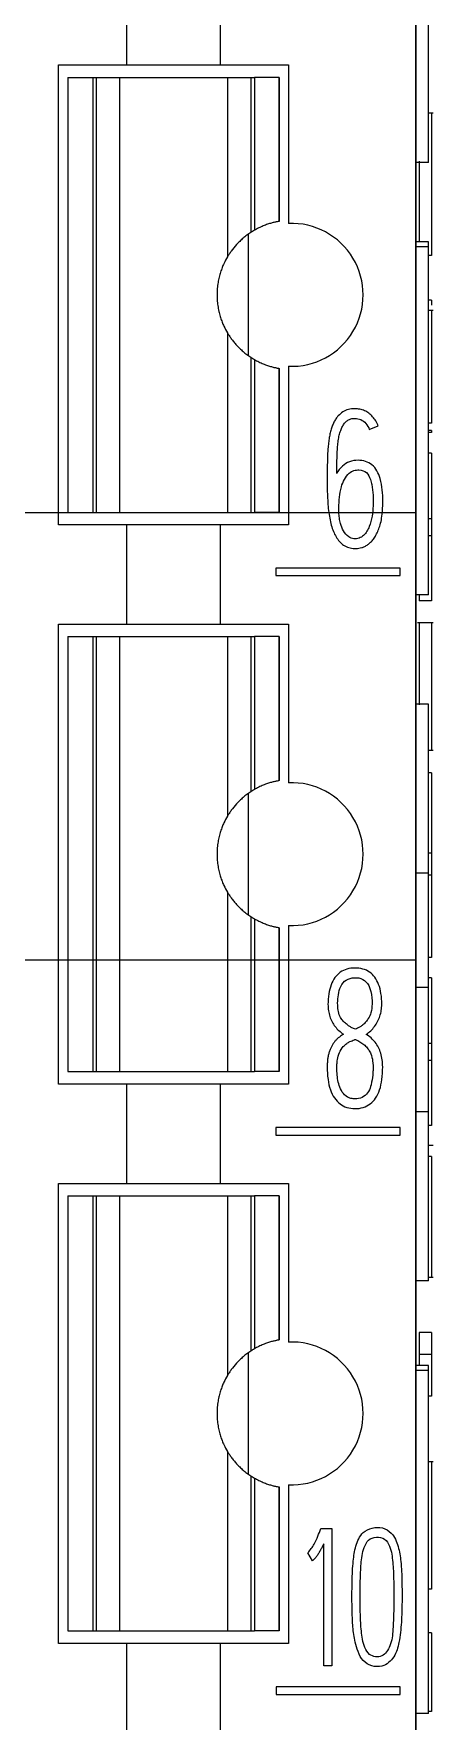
# Model space of a CAD drawing. Header units: millimetres. Extents: x 6750 to 121550, y -28210 to 66060.
# Drawn here: x 16104.27 to 16107.15, y 16110.79 to 16122.96 of the extents above; entities that cross this region are included whole.
import ezdxf

# ---------------------------------------------------------------- set-up
doc = ezdxf.new("R2010")
doc.units = ezdxf.units.MM
doc.layers.add('1', color=7, linetype='Continuous')

# ---------------------------------------------------------------- blocks, each defined once
blk = doc.blocks.new('1')
at = {"layer": '1', "color": 7, "linetype": 'Continuous', "lineweight": 13}
for p, q in [((40279.824, 18077.346), (40279.824, 18034.999)), ((40277.499, 18067.099), (40277.499, 18067.899)), ((40278.249, 18067.899), (40278.249, 18067.099)), ((40279.924, 18066.315), (40279.924, 18067.555)), ((40276.949, 18063.399), (40276.949, 18067.099)), ((40276.949, 18067.099), (40277.499, 18067.099)), ((40277.499, 18067.099), (40278.249, 18067.099)), ((40278.249, 18067.099), (40278.799, 18067.099)), ((40278.799, 18067.099), (40278.799, 18065.823)), ((40277.024, 18066.999), (40277.224, 18066.999)), ((40277.024, 18066.999), (40277.024, 18063.499)), ((40277.224, 18066.999), (40277.252, 18066.999)), ((40277.252, 18066.999), (40277.44, 18066.999)), ((40278.308, 18066.999), (40278.496, 18066.999)), ((40278.496, 18066.999), (40278.524, 18066.999)), ((40278.724, 18066.999), (40278.524, 18066.999)), ((40278.724, 18065.841), (40278.724, 18066.999)), ((40278.724, 18065.842), (40278.724, 18066.999)), ((40278.724, 18066.999), (40278.724, 18065.841)), ((40279.963, 18066.711), (40279.924, 18066.711)), ((40279.924, 18066.315), (40279.824, 18066.315)), ((40278.724, 18065.841), (40278.723, 18065.841)), ((40278.724, 18065.841), (40278.724, 18065.841)), ((40278.475, 18065.737), (40278.475, 18064.761)), ((40279.924, 18065.675), (40279.824, 18065.675)), ((40279.924, 18065.635), (40279.824, 18065.635)), ((40279.924, 18065.635), (40279.924, 18065.675)), ((40279.924, 18062.835), (40279.924, 18065.635)), ((40279.95, 18065.567), (40279.924, 18065.567)), ((40279.95, 18065.207), (40279.924, 18065.207)), ((40279.95, 18065.207), (40279.95, 18065.167)), ((40279.963, 18065.124), (40279.924, 18065.124)), ((40278.724, 18064.657), (40278.724, 18064.657)), ((40278.724, 18063.499), (40278.724, 18064.657)), ((40278.724, 18063.499), (40278.724, 18064.657)), ((40278.724, 18064.657), (40278.724, 18063.499)), ((40278.799, 18064.675), (40278.799, 18063.399)), ((40279.95, 18064.217), (40279.924, 18064.217)), ((40279.449, 18064.165), (40279.521, 18064.194)), ((40279.95, 18064.142), (40279.924, 18064.142)), ((40279.95, 18064.158), (40279.95, 18064.142)), ((40279.95, 18063.975), (40279.924, 18063.975)), ((40279.95, 18063.975), (40279.95, 18063.448)), ((40277.499, 18063.399), (40276.949, 18063.399)), ((40277.024, 18063.499), (40277.224, 18063.499)), ((40277.224, 18063.499), (40277.252, 18063.499)), ((40277.252, 18063.499), (40277.44, 18063.499)), ((40277.499, 18062.599), (40277.499, 18063.399)), ((40278.249, 18063.399), (40277.499, 18063.399)), ((40278.799, 18063.399), (40278.249, 18063.399)), ((40278.249, 18063.399), (40278.249, 18062.599)), ((40278.308, 18063.499), (40278.496, 18063.499)), ((40278.496, 18063.499), (40278.524, 18063.499)), ((40278.724, 18063.499), (40278.524, 18063.499)), ((40279.95, 18063.448), (40279.924, 18063.448)), ((40279.95, 18063.448), (40279.95, 18063.309)), ((40279.95, 18063.309), (40279.924, 18063.309)), ((40279.95, 18063.309), (40279.95, 18062.788)), ((40278.697, 18063.051), (40278.697, 18062.99)), ((40279.696, 18063.051), (40278.697, 18063.051)), ((40278.697, 18062.99), (40279.696, 18062.99)), ((40279.696, 18062.99), (40279.696, 18063.051)), ((40279.924, 18062.835), (40279.824, 18062.835)), ((40279.85, 18062.835), (40279.85, 18062.788)), ((40279.95, 18062.788), (40279.85, 18062.788)), ((40276.949, 18058.899), (40276.949, 18062.599)), ((40276.949, 18062.599), (40277.499, 18062.599)), ((40277.499, 18062.599), (40278.249, 18062.599)), ((40278.249, 18062.599), (40278.799, 18062.599)), ((40278.799, 18062.599), (40278.799, 18061.323)), ((40279.963, 18062.61), (40279.838, 18062.61)), ((40277.024, 18062.499), (40277.224, 18062.499)), ((40277.024, 18062.499), (40277.024, 18058.999)), ((40277.224, 18062.499), (40277.252, 18062.499)), ((40277.252, 18062.499), (40277.44, 18062.499)), ((40278.308, 18062.499), (40278.496, 18062.499)), ((40278.496, 18062.499), (40278.524, 18062.499)), ((40278.724, 18062.499), (40278.524, 18062.499)), ((40278.724, 18061.341), (40278.724, 18062.499)), ((40278.724, 18061.342), (40278.724, 18062.499)), ((40278.724, 18062.499), (40278.724, 18061.341)), ((40279.924, 18061.955), (40279.824, 18061.955)), ((40279.924, 18060.595), (40279.924, 18061.955)), ((40279.924, 18061.587), (40279.963, 18061.587)), ((40279.95, 18061.404), (40279.924, 18061.404)), ((40279.95, 18061.404), (40279.95, 18060.757)), ((40278.475, 18061.237), (40278.475, 18060.261)), ((40278.724, 18061.341), (40278.723, 18061.341)), ((40278.724, 18061.341), (40278.724, 18061.341)), ((40279.95, 18060.757), (40279.924, 18060.757)), ((40279.95, 18060.757), (40279.95, 18060.58)), ((40279.924, 18060.595), (40279.824, 18060.595)), ((40279.924, 18059.675), (40279.924, 18060.595)), ((40279.95, 18060.58), (40279.924, 18060.58)), ((40279.95, 18060.58), (40279.95, 18059.917)), ((40278.724, 18060.157), (40278.724, 18060.157)), ((40278.724, 18058.999), (40278.724, 18060.157)), ((40278.724, 18058.999), (40278.724, 18060.157)), ((40278.724, 18060.157), (40278.724, 18058.999)), ((40278.799, 18060.175), (40278.799, 18058.899)), ((40279.95, 18059.917), (40279.924, 18059.917)), ((40279.95, 18059.753), (40279.924, 18059.753)), ((40279.95, 18059.753), (40279.95, 18059.226)), ((40279.924, 18059.675), (40279.824, 18059.675)), ((40279.924, 18058.675), (40279.924, 18059.675)), ((40279.95, 18059.226), (40279.924, 18059.226)), ((40279.95, 18059.226), (40279.95, 18059.088)), ((40279.95, 18059.088), (40279.924, 18059.088)), ((40279.95, 18059.088), (40279.95, 18058.566)), ((40277.024, 18058.999), (40277.224, 18058.999)), ((40277.224, 18058.999), (40277.252, 18058.999)), ((40277.252, 18058.999), (40277.44, 18058.999)), ((40278.308, 18058.999), (40278.496, 18058.999)), ((40278.496, 18058.999), (40278.524, 18058.999)), ((40278.724, 18058.999), (40278.524, 18058.999)), ((40277.499, 18058.899), (40276.949, 18058.899)), ((40277.499, 18058.099), (40277.499, 18058.899)), ((40278.249, 18058.899), (40277.499, 18058.899)), ((40278.799, 18058.899), (40278.249, 18058.899)), ((40278.249, 18058.899), (40278.249, 18058.099)), ((40279.924, 18058.675), (40279.824, 18058.675)), ((40279.924, 18057.315), (40279.924, 18058.675)), ((40279.696, 18058.55), (40278.698, 18058.55)), ((40278.698, 18058.55), (40278.698, 18058.489)), ((40279.696, 18058.489), (40279.696, 18058.55)), ((40279.95, 18058.566), (40279.924, 18058.566)), ((40278.698, 18058.489), (40279.696, 18058.489)), ((40279.963, 18058.405), (40279.924, 18058.405)), ((40279.95, 18058.316), (40279.924, 18058.316)), ((40276.949, 18054.399), (40276.949, 18058.099)), ((40276.949, 18058.099), (40277.499, 18058.099)), ((40277.499, 18058.099), (40278.249, 18058.099)), ((40278.249, 18058.099), (40278.799, 18058.099)), ((40278.799, 18058.099), (40278.799, 18056.823)), ((40277.024, 18057.999), (40277.024, 18054.499)), ((40277.024, 18057.999), (40277.224, 18057.999)), ((40277.224, 18057.999), (40277.252, 18057.999)), ((40277.252, 18057.999), (40277.44, 18057.999)), ((40278.308, 18057.999), (40278.496, 18057.999)), ((40278.496, 18057.999), (40278.524, 18057.999)), ((40278.724, 18057.999), (40278.524, 18057.999)), ((40278.724, 18056.842), (40278.724, 18057.999)), ((40278.724, 18057.999), (40278.724, 18056.841)), ((40278.724, 18056.841), (40278.724, 18057.999)), ((40279.924, 18057.315), (40279.824, 18057.315)), ((40279.924, 18057.345), (40279.963, 18057.345)), ((40279.85, 18056.899), (40279.85, 18056.724)), ((40279.95, 18056.899), (40279.85, 18056.899)), ((40279.95, 18056.899), (40279.95, 18056.724)), ((40278.475, 18056.737), (40278.475, 18055.761)), ((40278.724, 18056.841), (40278.723, 18056.841)), ((40278.724, 18056.841), (40278.724, 18056.841)), ((40279.924, 18056.635), (40279.824, 18056.635)), ((40279.95, 18056.724), (40279.85, 18056.724)), ((40279.924, 18056.595), (40279.924, 18056.635)), ((40279.924, 18056.595), (40279.824, 18056.595)), ((40279.924, 18053.835), (40279.924, 18056.595)), ((40279.95, 18056.388), (40279.924, 18056.388)), ((40279.963, 18055.861), (40279.924, 18055.861)), ((40278.724, 18055.657), (40278.724, 18055.657)), ((40278.724, 18054.499), (40278.724, 18055.657)), ((40278.724, 18055.657), (40278.724, 18054.499)), ((40278.724, 18054.499), (40278.724, 18055.657)), ((40278.799, 18055.675), (40278.799, 18054.399)), ((40279.058, 18055.322), (40279.148, 18055.322)), ((40279.148, 18055.322), (40279.148, 18054.219)), ((40278.992, 18055.064), (40278.955, 18055.128)), ((40279.082, 18054.219), (40279.082, 18055.199)), ((40279.95, 18054.835), (40279.924, 18054.835)), ((40277.024, 18054.499), (40277.224, 18054.499)), ((40277.224, 18054.499), (40277.252, 18054.499)), ((40277.252, 18054.499), (40277.44, 18054.499)), ((40278.308, 18054.499), (40278.496, 18054.499)), ((40278.496, 18054.499), (40278.524, 18054.499)), ((40278.724, 18054.499), (40278.524, 18054.499)), ((40279.95, 18054.483), (40279.924, 18054.483)), ((40279.95, 18054.483), (40279.95, 18053.85)), ((40277.499, 18054.399), (40276.949, 18054.399)), ((40277.499, 18053.599), (40277.499, 18054.399)), ((40278.249, 18054.399), (40277.499, 18054.399)), ((40278.799, 18054.399), (40278.249, 18054.399)), ((40278.249, 18054.399), (40278.249, 18053.599)), ((40279.148, 18054.219), (40279.082, 18054.219)), ((40279.697, 18054.05), (40278.699, 18054.05)), ((40278.699, 18054.05), (40278.699, 18053.989)), ((40279.697, 18053.989), (40279.697, 18054.05)), ((40278.699, 18053.989), (40279.697, 18053.989)), ((40279.924, 18053.835), (40279.824, 18053.835)), ((40279.95, 18053.85), (40279.924, 18053.85))]:
    blk.add_line(p, q, dxfattribs=at)
at = {"layer": '1', "color": 7, "linetype": 'Continuous', "lineweight": 25}
for p, q in [((40277.224, 18066.999), (40277.224, 18063.499)), ((40277.252, 18066.999), (40277.252, 18063.499)), ((40277.44, 18066.999), (40277.44, 18063.499)), ((40278.308, 18066.999), (40278.308, 18065.555)), ((40278.496, 18066.999), (40278.496, 18065.751)), ((40278.524, 18066.999), (40278.524, 18065.769)), ((40278.308, 18064.943), (40278.308, 18063.499)), ((40278.496, 18064.747), (40278.496, 18063.499)), ((40278.524, 18064.729), (40278.524, 18063.499)), ((40279.95, 18064.158), (40279.924, 18064.158)), ((40277.224, 18062.499), (40277.224, 18058.999)), ((40277.252, 18062.499), (40277.252, 18058.999)), ((40277.44, 18062.499), (40277.44, 18058.999)), ((40278.308, 18062.499), (40278.308, 18061.055)), ((40278.496, 18062.499), (40278.496, 18061.251)), ((40278.524, 18062.499), (40278.524, 18061.269)), ((40278.308, 18060.443), (40278.308, 18058.999)), ((40278.496, 18060.247), (40278.496, 18058.999)), ((40278.524, 18060.229), (40278.524, 18058.999)), ((40277.224, 18057.999), (40277.224, 18054.499)), ((40277.252, 18057.999), (40277.252, 18054.499)), ((40277.44, 18057.999), (40277.44, 18054.499)), ((40278.308, 18057.999), (40278.308, 18056.555)), ((40278.496, 18057.999), (40278.496, 18056.751)), ((40278.524, 18057.999), (40278.524, 18056.769)), ((40278.308, 18055.943), (40278.308, 18054.499)), ((40278.496, 18055.747), (40278.496, 18054.499)), ((40278.524, 18055.729), (40278.524, 18054.499))]:
    blk.add_line(p, q, dxfattribs=at)
at = {"layer": '1', "color": 7, "linetype": 'Continuous', "lineweight": 13}
for centre, radius, start, end in [((40278.824, 18065.249), 0.6, 120, 123.1356), ((40278.824, 18065.249), 0.575, 267.5081, 92.4919), ((40278.824, 18065.249), 0.6, 236.8644, 240), ((40278.824, 18060.749), 0.6, 120, 123.1356), ((40278.824, 18060.749), 0.575, 267.5081, 92.4919), ((40278.824, 18060.749), 0.6, 236.8644, 240), ((40278.824, 18056.249), 0.6, 120, 123.1356), ((40278.824, 18056.249), 0.575, 267.5081, 92.4919), ((40278.824, 18056.249), 0.6, 236.8644, 240)]:
    blk.add_arc(centre, radius, start, end, dxfattribs=at)
for points, knots in [([(40277.44, 18066.999), (40277.449, 18066.999), (40277.468, 18066.999), (40277.496, 18066.999), (40277.525, 18066.999), (40277.545, 18066.999), (40277.582, 18066.999), (40277.652, 18066.999), (40277.728, 18066.999), (40277.821, 18066.999), (40277.92, 18066.999), (40278.017, 18066.999), (40278.097, 18066.999), (40278.166, 18066.999), (40278.204, 18066.999), (40278.224, 18066.999), (40278.263, 18066.999), (40278.289, 18066.999), (40278.308, 18066.999)], [0, 0, 0, 0, 0.06207, 0.11975, 0.187035, 0.2395, 0.284229, 0.328958, 0.391725, 0.453791, 0.535986, 0.613149, 0.671042, 0.715771, 0.7605, 0.819646, 0.88025, 1, 1, 1, 1]), ([(40279.95, 18066.711), (40279.95, 18066.711), (40279.95, 18066.704), (40279.95, 18066.671), (40279.95, 18066.591), (40279.95, 18066.445), (40279.95, 18066.253), (40279.95, 18066.055), (40279.95, 18065.888), (40279.95, 18065.72), (40279.95, 18065.618), (40279.95, 18065.567)], [0, 0, 0, 0, 0.117309, 0.253779, 0.38049, 0.504065, 0.6418, 0.72321, 0.832612, 0.916306, 1, 1, 1, 1]), ([(40279.85, 18066.324), (40279.85, 18066.29), (40279.85, 18066.207), (40279.85, 18066.055), (40279.85, 18065.888), (40279.85, 18065.756), (40279.85, 18065.69), (40279.85, 18065.675)], [0, 0, 0, 0, 0.171195, 0.396676, 0.699682, 0.931488, 1, 1, 1, 1]), ([(40278.724, 18065.841), (40278.724, 18065.841), (40278.722, 18065.84), (40278.717, 18065.839), (40278.713, 18065.839), (40278.705, 18065.837), (40278.702, 18065.836), (40278.695, 18065.835), (40278.688, 18065.833), (40278.68, 18065.831), (40278.671, 18065.829), (40278.666, 18065.828), (40278.652, 18065.824), (40278.641, 18065.821), (40278.619, 18065.813), (40278.607, 18065.809), (40278.584, 18065.799), (40278.572, 18065.794), (40278.547, 18065.782), (40278.535, 18065.775), (40278.524, 18065.769)], [0, 0, 0, 0, 0.125, 0.125, 0.25, 0.25, 0.3125, 0.3125, 0.375, 0.4375, 0.4375, 0.5, 0.5, 0.625, 0.625, 0.75, 0.75, 0.875, 0.875, 1, 1, 1, 1]), ([(40278.496, 18065.751), (40278.485, 18065.744), (40278.474, 18065.737), (40278.453, 18065.721), (40278.443, 18065.713), (40278.424, 18065.697), (40278.415, 18065.688), (40278.397, 18065.671), (40278.389, 18065.662), (40278.365, 18065.636), (40278.351, 18065.619), (40278.332, 18065.593), (40278.327, 18065.585), (40278.319, 18065.573), (40278.316, 18065.569), (40278.312, 18065.562), (40278.31, 18065.559), (40278.308, 18065.555)], [0, 0, 0, 0, 0.125, 0.125, 0.25, 0.25, 0.375, 0.375, 0.5, 0.5, 0.75, 0.75, 0.875, 0.875, 0.9375, 0.9375, 1, 1, 1, 1]), ([(40278.308, 18065.555), (40278.298, 18065.538), (40278.288, 18065.52), (40278.274, 18065.49), (40278.269, 18065.479), (40278.261, 18065.457), (40278.256, 18065.445), (40278.248, 18065.419), (40278.244, 18065.406), (40278.239, 18065.385), (40278.238, 18065.378), (40278.235, 18065.363), (40278.233, 18065.356), (40278.229, 18065.333), (40278.227, 18065.317), (40278.225, 18065.292), (40278.225, 18065.283), (40278.224, 18065.266), (40278.224, 18065.249), (40278.224, 18065.232), (40278.225, 18065.215), (40278.225, 18065.206), (40278.227, 18065.182), (40278.229, 18065.166), (40278.233, 18065.143), (40278.235, 18065.135), (40278.238, 18065.12), (40278.239, 18065.113), (40278.244, 18065.092), (40278.248, 18065.079), (40278.256, 18065.054), (40278.26, 18065.042), (40278.269, 18065.019), (40278.274, 18065.008), (40278.288, 18064.978), (40278.298, 18064.96), (40278.308, 18064.943)], [0, 0, 0, 0, 0.125, 0.125, 0.1875, 0.1875, 0.25, 0.25, 0.3125, 0.3125, 0.34375, 0.34375, 0.375, 0.375, 0.4375, 0.4375, 0.46875, 0.46875, 0.5, 0.53125, 0.53125, 0.5625, 0.5625, 0.625, 0.625, 0.65625, 0.65625, 0.6875, 0.6875, 0.75, 0.75, 0.8125, 0.8125, 0.875, 0.875, 1, 1, 1, 1]), ([(40279.95, 18065.124), (40279.95, 18065.124), (40279.95, 18065.124), (40279.95, 18065.122), (40279.95, 18065.116), (40279.95, 18065.105), (40279.95, 18065.089), (40279.95, 18065.067), (40279.95, 18065.044), (40279.95, 18065.021), (40279.95, 18065.003), (40279.95, 18064.982), (40279.95, 18064.958), (40279.95, 18064.931), (40279.95, 18064.9), (40279.95, 18064.866), (40279.95, 18064.828), (40279.95, 18064.787), (40279.95, 18064.742), (40279.95, 18064.693), (40279.95, 18064.599), (40279.95, 18064.464), (40279.95, 18064.311), (40279.95, 18064.241), (40279.95, 18064.217)], [0, 0, 0, 0, 0.002141, 0.043307, 0.084503, 0.125999, 0.167352, 0.208407, 0.249821, 0.269834, 0.291244, 0.314126, 0.338336, 0.363885, 0.391011, 0.419863, 0.45058, 0.483324, 0.518427, 0.556362, 0.5974, 0.735956, 0.863297, 1, 1, 1, 1]), ([(40278.308, 18064.943), (40278.31, 18064.939), (40278.312, 18064.936), (40278.316, 18064.929), (40278.319, 18064.925), (40278.327, 18064.913), (40278.332, 18064.905), (40278.345, 18064.888), (40278.351, 18064.879), (40278.365, 18064.862), (40278.38, 18064.844), (40278.397, 18064.827), (40278.415, 18064.81), (40278.424, 18064.801), (40278.443, 18064.785), (40278.453, 18064.777), (40278.469, 18064.765), (40278.474, 18064.761), (40278.485, 18064.754), (40278.49, 18064.75), (40278.496, 18064.747)], [0, 0, 0, 0, 0.0625, 0.0625, 0.125, 0.125, 0.25, 0.25, 0.375, 0.375, 0.5, 0.625, 0.625, 0.75, 0.75, 0.875, 0.875, 0.9375, 0.9375, 1, 1, 1, 1]), ([(40278.524, 18064.729), (40278.536, 18064.723), (40278.548, 18064.716), (40278.566, 18064.707), (40278.572, 18064.705), (40278.584, 18064.699), (40278.59, 18064.697), (40278.607, 18064.689), (40278.619, 18064.685), (40278.635, 18064.679), (40278.641, 18064.678), (40278.651, 18064.674), (40278.656, 18064.673), (40278.671, 18064.669), (40278.68, 18064.666), (40278.691, 18064.664), (40278.695, 18064.663), (40278.702, 18064.662), (40278.705, 18064.661), (40278.713, 18064.659), (40278.717, 18064.659), (40278.722, 18064.658), (40278.724, 18064.657), (40278.724, 18064.657)], [0, 0, 0, 0, 0.125087, 0.125087, 0.187631, 0.187631, 0.250174, 0.250174, 0.375262, 0.375262, 0.437805, 0.437805, 0.500349, 0.500349, 0.625436, 0.625436, 0.68798, 0.68798, 0.750523, 0.750523, 0.875611, 0.875611, 1, 1, 1, 1]), ([(40279.521, 18064.194), (40279.515, 18064.208), (40279.503, 18064.234), (40279.477, 18064.269), (40279.447, 18064.297), (40279.412, 18064.318), (40279.373, 18064.33), (40279.329, 18064.334), (40279.281, 18064.329), (40279.235, 18064.31), (40279.203, 18064.281), (40279.179, 18064.253), (40279.163, 18064.225), (40279.15, 18064.193), (40279.139, 18064.158), (40279.13, 18064.12), (40279.123, 18064.079), (40279.118, 18064.034), (40279.114, 18063.987), (40279.112, 18063.936), (40279.111, 18063.883), (40279.11, 18063.828), (40279.109, 18063.766), (40279.11, 18063.7), (40279.112, 18063.631), (40279.116, 18063.563), (40279.122, 18063.499), (40279.132, 18063.439), (40279.146, 18063.384), (40279.163, 18063.334), (40279.187, 18063.292), (40279.215, 18063.255), (40279.251, 18063.227), (40279.295, 18063.211), (40279.334, 18063.207), (40279.365, 18063.21), (40279.389, 18063.215), (40279.413, 18063.225), (40279.438, 18063.239), (40279.461, 18063.259), (40279.484, 18063.285), (40279.504, 18063.317), (40279.522, 18063.356), (40279.538, 18063.402), (40279.55, 18063.456), (40279.556, 18063.519), (40279.559, 18063.625), (40279.551, 18063.754), (40279.485, 18063.892), (40279.374, 18063.925), (40279.289, 18063.911), (40279.228, 18063.872), (40279.198, 18063.834), (40279.187, 18063.812)], [0, 0, 0, 0, 0.016574, 0.032126, 0.047215, 0.061971, 0.076584, 0.091749, 0.110746, 0.128396, 0.146237, 0.157298, 0.169017, 0.181617, 0.195138, 0.209538, 0.224885, 0.241276, 0.258789, 0.277446, 0.297086, 0.317531, 0.338784, 0.364705, 0.390203, 0.415291, 0.439305, 0.46165, 0.482449, 0.501649, 0.519365, 0.536053, 0.552117, 0.568604, 0.586788, 0.594876, 0.603616, 0.61318, 0.623523, 0.634782, 0.647264, 0.661194, 0.676855, 0.694478, 0.71456, 0.737672, 0.764011, 0.832016, 0.879243, 0.921889, 0.947712, 0.972529, 1, 1, 1, 1]), ([(40279.187, 18063.812), (40279.187, 18063.832), (40279.188, 18063.873), (40279.189, 18063.932), (40279.191, 18063.988), (40279.194, 18064.039), (40279.2, 18064.086), (40279.209, 18064.128), (40279.221, 18064.165), (40279.235, 18064.196), (40279.253, 18064.222), (40279.275, 18064.241), (40279.302, 18064.253), (40279.339, 18064.257), (40279.383, 18064.249), (40279.425, 18064.215), (40279.443, 18064.183), (40279.449, 18064.165)], [0, 0, 0, 0, 0.093552, 0.182299, 0.266263, 0.344156, 0.414867, 0.478725, 0.535927, 0.587024, 0.633196, 0.675849, 0.718151, 0.763935, 0.839811, 0.91369, 1, 1, 1, 1]), ([(40279.366, 18063.84), (40279.352, 18063.841), (40279.324, 18063.838), (40279.279, 18063.813), (40279.246, 18063.765), (40279.22, 18063.698), (40279.207, 18063.621), (40279.204, 18063.536), (40279.203, 18063.464), (40279.22, 18063.403), (40279.238, 18063.348), (40279.276, 18063.303), (40279.323, 18063.283), (40279.383, 18063.29), (40279.426, 18063.334), (40279.455, 18063.398), (40279.474, 18063.467), (40279.48, 18063.552), (40279.48, 18063.637), (40279.474, 18063.709), (40279.456, 18063.769), (40279.433, 18063.827), (40279.388, 18063.839), (40279.366, 18063.84)], [0, 0, 0, 0, 0.03125, 0.0625, 0.109375, 0.15625, 0.21875, 0.28125, 0.34375, 0.375, 0.421875, 0.46875, 0.5, 0.53125, 0.59375, 0.625, 0.6875, 0.75, 0.8125, 0.875, 0.90625, 0.953125, 1, 1, 1, 1]), ([(40277.44, 18063.499), (40277.449, 18063.499), (40277.468, 18063.499), (40277.496, 18063.499), (40277.525, 18063.499), (40277.545, 18063.499), (40277.582, 18063.499), (40277.652, 18063.499), (40277.728, 18063.499), (40277.821, 18063.499), (40277.92, 18063.499), (40278.017, 18063.499), (40278.097, 18063.499), (40278.166, 18063.499), (40278.204, 18063.499), (40278.224, 18063.499), (40278.263, 18063.499), (40278.289, 18063.499), (40278.308, 18063.499)], [0, 0, 0, 0, 0.06207, 0.11975, 0.187035, 0.2395, 0.284229, 0.328958, 0.391725, 0.453791, 0.535986, 0.613149, 0.671042, 0.715771, 0.7605, 0.819646, 0.88025, 1, 1, 1, 1]), ([(40279.85, 18062.61), (40279.85, 18062.61), (40279.85, 18062.61), (40279.85, 18062.61), (40279.85, 18062.597), (40279.85, 18062.55), (40279.85, 18062.442), (40279.85, 18062.239), (40279.85, 18062.069), (40279.85, 18061.983), (40279.85, 18061.951)], [0, 0, 0, 0, 0.008056, 0.180688, 0.35332, 0.468408, 0.64104, 0.813672, 0.928761, 1, 1, 1, 1]), ([(40279.95, 18062.61), (40279.95, 18062.61), (40279.95, 18062.61), (40279.95, 18062.61), (40279.95, 18062.597), (40279.95, 18062.55), (40279.95, 18062.442), (40279.95, 18062.239), (40279.95, 18062.049), (40279.95, 18061.889), (40279.95, 18061.754), (40279.95, 18061.637), (40279.95, 18061.599), (40279.95, 18061.588), (40279.95, 18061.587), (40279.95, 18061.587)], [0, 0, 0, 0, 0.004522, 0.101415, 0.198308, 0.262903, 0.359796, 0.456689, 0.521284, 0.585879, 0.650475, 0.71507, 0.844261, 0.908856, 1, 1, 1, 1]), ([(40277.44, 18062.499), (40277.449, 18062.499), (40277.468, 18062.499), (40277.496, 18062.499), (40277.525, 18062.499), (40277.545, 18062.499), (40277.582, 18062.499), (40277.652, 18062.499), (40277.728, 18062.499), (40277.821, 18062.499), (40277.92, 18062.499), (40278.017, 18062.499), (40278.097, 18062.499), (40278.166, 18062.499), (40278.204, 18062.499), (40278.224, 18062.499), (40278.263, 18062.499), (40278.289, 18062.499), (40278.308, 18062.499)], [0, 0, 0, 0, 0.06207, 0.11975, 0.187035, 0.2395, 0.284229, 0.328958, 0.391725, 0.453791, 0.535986, 0.613149, 0.671042, 0.715771, 0.7605, 0.819646, 0.88025, 1, 1, 1, 1]), ([(40278.496, 18061.251), (40278.485, 18061.244), (40278.474, 18061.237), (40278.453, 18061.221), (40278.443, 18061.213), (40278.424, 18061.197), (40278.415, 18061.188), (40278.397, 18061.171), (40278.389, 18061.162), (40278.365, 18061.136), (40278.351, 18061.119), (40278.332, 18061.093), (40278.327, 18061.085), (40278.319, 18061.073), (40278.316, 18061.069), (40278.312, 18061.062), (40278.31, 18061.059), (40278.308, 18061.055)], [0, 0, 0, 0, 0.125, 0.125, 0.25, 0.25, 0.375, 0.375, 0.5, 0.5, 0.75, 0.75, 0.875, 0.875, 0.9375, 0.9375, 1, 1, 1, 1]), ([(40278.724, 18061.341), (40278.724, 18061.341), (40278.722, 18061.34), (40278.717, 18061.339), (40278.713, 18061.339), (40278.705, 18061.337), (40278.702, 18061.336), (40278.695, 18061.335), (40278.688, 18061.333), (40278.68, 18061.331), (40278.671, 18061.329), (40278.666, 18061.328), (40278.652, 18061.324), (40278.641, 18061.321), (40278.619, 18061.313), (40278.607, 18061.309), (40278.584, 18061.299), (40278.572, 18061.294), (40278.547, 18061.282), (40278.535, 18061.275), (40278.524, 18061.269)], [0, 0, 0, 0, 0.125, 0.125, 0.25, 0.25, 0.3125, 0.3125, 0.375, 0.4375, 0.4375, 0.5, 0.5, 0.625, 0.625, 0.75, 0.75, 0.875, 0.875, 1, 1, 1, 1]), ([(40278.308, 18061.055), (40278.298, 18061.038), (40278.288, 18061.02), (40278.274, 18060.99), (40278.269, 18060.979), (40278.261, 18060.957), (40278.256, 18060.945), (40278.248, 18060.919), (40278.244, 18060.906), (40278.239, 18060.885), (40278.238, 18060.878), (40278.235, 18060.863), (40278.233, 18060.856), (40278.229, 18060.833), (40278.227, 18060.817), (40278.225, 18060.792), (40278.225, 18060.783), (40278.224, 18060.766), (40278.224, 18060.749), (40278.224, 18060.732), (40278.225, 18060.715), (40278.225, 18060.706), (40278.227, 18060.682), (40278.229, 18060.666), (40278.233, 18060.643), (40278.235, 18060.635), (40278.238, 18060.62), (40278.239, 18060.613), (40278.244, 18060.592), (40278.248, 18060.579), (40278.256, 18060.554), (40278.26, 18060.542), (40278.269, 18060.519), (40278.274, 18060.508), (40278.288, 18060.478), (40278.298, 18060.46), (40278.308, 18060.443)], [0, 0, 0, 0, 0.125, 0.125, 0.1875, 0.1875, 0.25, 0.25, 0.3125, 0.3125, 0.34375, 0.34375, 0.375, 0.375, 0.4375, 0.4375, 0.46875, 0.46875, 0.5, 0.53125, 0.53125, 0.5625, 0.5625, 0.625, 0.625, 0.65625, 0.65625, 0.6875, 0.6875, 0.75, 0.75, 0.8125, 0.8125, 0.875, 0.875, 1, 1, 1, 1]), ([(40278.308, 18060.443), (40278.31, 18060.439), (40278.312, 18060.436), (40278.316, 18060.429), (40278.319, 18060.425), (40278.327, 18060.413), (40278.332, 18060.405), (40278.345, 18060.388), (40278.351, 18060.379), (40278.365, 18060.362), (40278.38, 18060.344), (40278.397, 18060.327), (40278.415, 18060.31), (40278.424, 18060.301), (40278.443, 18060.285), (40278.453, 18060.277), (40278.469, 18060.265), (40278.474, 18060.261), (40278.485, 18060.254), (40278.49, 18060.25), (40278.496, 18060.247)], [0, 0, 0, 0, 0.0625, 0.0625, 0.125, 0.125, 0.25, 0.25, 0.375, 0.375, 0.5, 0.625, 0.625, 0.75, 0.75, 0.875, 0.875, 0.9375, 0.9375, 1, 1, 1, 1]), ([(40278.524, 18060.229), (40278.536, 18060.223), (40278.548, 18060.216), (40278.566, 18060.207), (40278.572, 18060.205), (40278.584, 18060.199), (40278.59, 18060.197), (40278.607, 18060.189), (40278.619, 18060.185), (40278.635, 18060.179), (40278.641, 18060.178), (40278.651, 18060.174), (40278.656, 18060.173), (40278.671, 18060.169), (40278.68, 18060.166), (40278.691, 18060.164), (40278.695, 18060.163), (40278.702, 18060.162), (40278.705, 18060.161), (40278.713, 18060.159), (40278.717, 18060.159), (40278.722, 18060.158), (40278.724, 18060.157), (40278.724, 18060.157)], [0, 0, 0, 0, 0.125087, 0.125087, 0.187631, 0.187631, 0.250174, 0.250174, 0.375262, 0.375262, 0.437805, 0.437805, 0.500349, 0.500349, 0.625436, 0.625436, 0.68798, 0.68798, 0.750523, 0.750523, 0.875611, 0.875611, 1, 1, 1, 1]), ([(40279.424, 18059.299), (40279.437, 18059.308), (40279.461, 18059.327), (40279.492, 18059.362), (40279.517, 18059.402), (40279.535, 18059.445), (40279.547, 18059.492), (40279.551, 18059.554), (40279.546, 18059.625), (40279.528, 18059.699), (40279.497, 18059.759), (40279.453, 18059.803), (40279.396, 18059.828), (40279.333, 18059.835), (40279.27, 18059.828), (40279.213, 18059.801), (40279.169, 18059.756), (40279.138, 18059.696), (40279.12, 18059.622), (40279.115, 18059.552), (40279.119, 18059.49), (40279.13, 18059.443), (40279.148, 18059.4), (40279.173, 18059.361), (40279.204, 18059.328), (40279.228, 18059.309), (40279.241, 18059.301)], [0, 0, 0, 0, 0.033298, 0.066382, 0.10014, 0.13422, 0.168339, 0.203427, 0.267507, 0.32175, 0.368602, 0.411264, 0.4538, 0.500761, 0.547208, 0.589891, 0.633538, 0.68118, 0.734759, 0.796651, 0.833379, 0.86799, 0.901445, 0.93423, 0.96676, 1, 1, 1, 1]), ([(40279.321, 18059.347), (40279.326, 18059.344), (40279.338, 18059.339), (40279.356, 18059.35), (40279.376, 18059.359), (40279.4, 18059.377), (40279.422, 18059.399), (40279.445, 18059.431), (40279.467, 18059.478), (40279.474, 18059.554), (40279.467, 18059.633), (40279.441, 18059.711), (40279.382, 18059.755), (40279.311, 18059.758), (40279.245, 18059.733), (40279.209, 18059.668), (40279.196, 18059.602), (40279.193, 18059.539), (40279.198, 18059.482), (40279.214, 18059.438), (40279.237, 18059.405), (40279.258, 18059.386), (40279.279, 18059.37), (40279.298, 18059.358), (40279.313, 18059.351), (40279.321, 18059.347)], [0, 0, 0, 0, 0.015625, 0.03125, 0.054688, 0.078125, 0.109375, 0.140625, 0.1875, 0.25, 0.34375, 0.40625, 0.46875, 0.53125, 0.59375, 0.65625, 0.71875, 0.78125, 0.828125, 0.875, 0.90625, 0.9375, 0.953125, 0.976562, 1, 1, 1, 1]), ([(40279.241, 18059.301), (40279.236, 18059.298), (40279.224, 18059.29), (40279.208, 18059.278), (40279.191, 18059.264), (40279.176, 18059.248), (40279.162, 18059.23), (40279.149, 18059.21), (40279.138, 18059.188), (40279.128, 18059.163), (40279.12, 18059.136), (40279.114, 18059.106), (40279.111, 18059.072), (40279.109, 18059.016), (40279.114, 18058.941), (40279.132, 18058.856), (40279.165, 18058.788), (40279.21, 18058.738), (40279.268, 18058.708), (40279.334, 18058.699), (40279.399, 18058.707), (40279.459, 18058.737), (40279.504, 18058.787), (40279.536, 18058.855), (40279.553, 18058.941), (40279.558, 18059.023), (40279.555, 18059.094), (40279.543, 18059.147), (40279.524, 18059.194), (40279.498, 18059.236), (40279.464, 18059.271), (40279.438, 18059.291), (40279.424, 18059.299)], [0, 0, 0, 0, 0.013265, 0.026828, 0.040763, 0.055101, 0.069934, 0.085402, 0.101697, 0.119055, 0.137633, 0.157675, 0.179462, 0.203135, 0.269478, 0.325617, 0.37373, 0.416288, 0.456681, 0.499733, 0.544317, 0.585227, 0.627431, 0.675149, 0.731375, 0.79821, 0.836393, 0.871527, 0.904532, 0.936332, 0.967808, 1, 1, 1, 1]), ([(40279.338, 18059.257), (40279.335, 18059.257), (40279.325, 18059.257), (40279.312, 18059.247), (40279.29, 18059.241), (40279.266, 18059.225), (40279.233, 18059.198), (40279.206, 18059.153), (40279.192, 18059.103), (40279.188, 18059.052), (40279.188, 18059.001), (40279.193, 18058.943), (40279.205, 18058.886), (40279.229, 18058.833), (40279.266, 18058.795), (40279.31, 18058.78), (40279.355, 18058.779), (40279.406, 18058.794), (40279.446, 18058.839), (40279.467, 18058.9), (40279.476, 18058.958), (40279.48, 18059.022), (40279.479, 18059.08), (40279.466, 18059.136), (40279.445, 18059.177), (40279.42, 18059.206), (40279.395, 18059.226), (40279.373, 18059.24), (40279.356, 18059.248), (40279.345, 18059.255), (40279.338, 18059.257)], [0, 0, 0, 0, 0.007812, 0.023438, 0.039062, 0.0625, 0.09375, 0.140625, 0.1875, 0.21875, 0.265625, 0.3125, 0.359375, 0.40625, 0.453125, 0.484375, 0.515625, 0.5625, 0.609375, 0.65625, 0.71875, 0.75, 0.8125, 0.859375, 0.890625, 0.921875, 0.953125, 0.96875, 0.984375, 1, 1, 1, 1]), ([(40277.44, 18058.999), (40277.449, 18058.999), (40277.468, 18058.999), (40277.496, 18058.999), (40277.525, 18058.999), (40277.545, 18058.999), (40277.582, 18058.999), (40277.652, 18058.999), (40277.728, 18058.999), (40277.821, 18058.999), (40277.92, 18058.999), (40278.017, 18058.999), (40278.097, 18058.999), (40278.166, 18058.999), (40278.204, 18058.999), (40278.224, 18058.999), (40278.263, 18058.999), (40278.289, 18058.999), (40278.308, 18058.999)], [0, 0, 0, 0, 0.06207, 0.11975, 0.187035, 0.2395, 0.284229, 0.328958, 0.391725, 0.453791, 0.535986, 0.613149, 0.671042, 0.715771, 0.7605, 0.819646, 0.88025, 1, 1, 1, 1]), ([(40279.95, 18058.316), (40279.95, 18058.299), (40279.95, 18058.257), (40279.95, 18058.163), (40279.95, 18058.035), (40279.95, 18057.874), (40279.95, 18057.694), (40279.95, 18057.484), (40279.95, 18057.385), (40279.95, 18057.351), (40279.95, 18057.347), (40279.95, 18057.345), (40279.95, 18057.345)], [0, 0, 0, 0, 0.05997, 0.119914, 0.202216, 0.283506, 0.378627, 0.489038, 0.653135, 0.770915, 0.918781, 1, 1, 1, 1]), ([(40277.44, 18057.999), (40277.449, 18057.999), (40277.468, 18057.999), (40277.496, 18057.999), (40277.525, 18057.999), (40277.545, 18057.999), (40277.582, 18057.999), (40277.652, 18057.999), (40277.728, 18057.999), (40277.821, 18057.999), (40277.92, 18057.999), (40278.017, 18057.999), (40278.097, 18057.999), (40278.166, 18057.999), (40278.204, 18057.999), (40278.224, 18057.999), (40278.263, 18057.999), (40278.289, 18057.999), (40278.308, 18057.999)], [0, 0, 0, 0, 0.06207, 0.11975, 0.187035, 0.2395, 0.284229, 0.328958, 0.391725, 0.453791, 0.535986, 0.613149, 0.671042, 0.715771, 0.7605, 0.819646, 0.88025, 1, 1, 1, 1]), ([(40278.496, 18056.751), (40278.485, 18056.744), (40278.474, 18056.737), (40278.453, 18056.721), (40278.443, 18056.713), (40278.424, 18056.697), (40278.415, 18056.688), (40278.397, 18056.671), (40278.389, 18056.662), (40278.365, 18056.636), (40278.351, 18056.619), (40278.332, 18056.593), (40278.327, 18056.585), (40278.319, 18056.573), (40278.316, 18056.569), (40278.312, 18056.562), (40278.31, 18056.559), (40278.308, 18056.555)], [0, 0, 0, 0, 0.125, 0.125, 0.25, 0.25, 0.375, 0.375, 0.5, 0.5, 0.75, 0.75, 0.875, 0.875, 0.9375, 0.9375, 1, 1, 1, 1]), ([(40278.724, 18056.841), (40278.724, 18056.841), (40278.722, 18056.84), (40278.717, 18056.839), (40278.713, 18056.839), (40278.705, 18056.837), (40278.702, 18056.836), (40278.695, 18056.835), (40278.688, 18056.833), (40278.68, 18056.831), (40278.671, 18056.829), (40278.666, 18056.828), (40278.652, 18056.824), (40278.641, 18056.821), (40278.619, 18056.813), (40278.607, 18056.809), (40278.584, 18056.799), (40278.572, 18056.794), (40278.547, 18056.782), (40278.535, 18056.775), (40278.524, 18056.769)], [0, 0, 0, 0, 0.125, 0.125, 0.25, 0.25, 0.3125, 0.3125, 0.375, 0.4375, 0.4375, 0.5, 0.5, 0.625, 0.625, 0.75, 0.75, 0.875, 0.875, 1, 1, 1, 1]), ([(40279.85, 18056.724), (40279.85, 18056.698), (40279.85, 18056.669), (40279.85, 18056.639), (40279.85, 18056.636)], [0, 0, 0, 0, 0.883636, 1, 1, 1, 1]), ([(40279.95, 18056.724), (40279.95, 18056.698), (40279.95, 18056.643), (40279.95, 18056.558), (40279.95, 18056.474), (40279.95, 18056.416), (40279.95, 18056.388)], [0, 0, 0, 0, 0.241771, 0.519769, 0.773623, 1, 1, 1, 1]), ([(40278.308, 18056.555), (40278.298, 18056.538), (40278.288, 18056.52), (40278.274, 18056.49), (40278.269, 18056.479), (40278.261, 18056.457), (40278.256, 18056.445), (40278.248, 18056.419), (40278.244, 18056.406), (40278.239, 18056.385), (40278.238, 18056.378), (40278.235, 18056.363), (40278.233, 18056.356), (40278.229, 18056.333), (40278.227, 18056.317), (40278.225, 18056.292), (40278.225, 18056.283), (40278.224, 18056.266), (40278.224, 18056.249), (40278.224, 18056.232), (40278.225, 18056.215), (40278.225, 18056.206), (40278.227, 18056.182), (40278.229, 18056.166), (40278.233, 18056.143), (40278.235, 18056.135), (40278.238, 18056.12), (40278.239, 18056.113), (40278.244, 18056.092), (40278.248, 18056.079), (40278.256, 18056.054), (40278.26, 18056.042), (40278.269, 18056.019), (40278.274, 18056.008), (40278.288, 18055.978), (40278.298, 18055.96), (40278.308, 18055.943)], [0, 0, 0, 0, 0.125, 0.125, 0.1875, 0.1875, 0.25, 0.25, 0.3125, 0.3125, 0.34375, 0.34375, 0.375, 0.375, 0.4375, 0.4375, 0.46875, 0.46875, 0.5, 0.53125, 0.53125, 0.5625, 0.5625, 0.625, 0.625, 0.65625, 0.65625, 0.6875, 0.6875, 0.75, 0.75, 0.8125, 0.8125, 0.875, 0.875, 1, 1, 1, 1]), ([(40278.308, 18055.943), (40278.31, 18055.939), (40278.312, 18055.936), (40278.316, 18055.929), (40278.319, 18055.925), (40278.327, 18055.913), (40278.332, 18055.905), (40278.345, 18055.888), (40278.351, 18055.879), (40278.365, 18055.862), (40278.38, 18055.844), (40278.397, 18055.827), (40278.415, 18055.81), (40278.424, 18055.801), (40278.443, 18055.785), (40278.453, 18055.777), (40278.469, 18055.765), (40278.474, 18055.761), (40278.485, 18055.754), (40278.49, 18055.75), (40278.496, 18055.747)], [0, 0, 0, 0, 0.0625, 0.0625, 0.125, 0.125, 0.25, 0.25, 0.375, 0.375, 0.5, 0.625, 0.625, 0.75, 0.75, 0.875, 0.875, 0.9375, 0.9375, 1, 1, 1, 1]), ([(40279.95, 18055.861), (40279.95, 18055.861), (40279.95, 18055.839), (40279.95, 18055.743), (40279.95, 18055.601), (40279.95, 18055.448), (40279.95, 18055.309), (40279.95, 18055.145), (40279.95, 18054.992), (40279.95, 18054.876), (40279.95, 18054.835)], [0, 0, 0, 0, 0.134225, 0.27964, 0.420006, 0.532273, 0.649291, 0.736419, 0.906037, 1, 1, 1, 1]), ([(40278.524, 18055.729), (40278.536, 18055.723), (40278.548, 18055.716), (40278.566, 18055.707), (40278.572, 18055.705), (40278.584, 18055.699), (40278.59, 18055.697), (40278.607, 18055.689), (40278.619, 18055.685), (40278.635, 18055.679), (40278.641, 18055.678), (40278.651, 18055.674), (40278.656, 18055.673), (40278.671, 18055.669), (40278.68, 18055.666), (40278.691, 18055.664), (40278.695, 18055.663), (40278.702, 18055.662), (40278.705, 18055.661), (40278.713, 18055.659), (40278.717, 18055.659), (40278.722, 18055.658), (40278.724, 18055.657), (40278.724, 18055.657)], [0, 0, 0, 0, 0.125087, 0.125087, 0.187631, 0.187631, 0.250174, 0.250174, 0.375262, 0.375262, 0.437805, 0.437805, 0.500349, 0.500349, 0.625436, 0.625436, 0.68798, 0.68798, 0.750523, 0.750523, 0.875611, 0.875611, 1, 1, 1, 1]), ([(40278.955, 18055.128), (40278.974, 18055.15), (40279.006, 18055.192), (40279.035, 18055.26), (40279.051, 18055.302), (40279.058, 18055.322)], [0, 0, 0, 0, 0.391503, 0.710241, 1, 1, 1, 1]), ([(40279.472, 18055.327), (40279.445, 18055.321), (40279.381, 18055.29), (40279.336, 18055.181), (40279.316, 18055.049), (40279.311, 18054.925), (40279.309, 18054.79), (40279.31, 18054.667), (40279.315, 18054.532), (40279.329, 18054.422), (40279.357, 18054.333), (40279.394, 18054.255), (40279.466, 18054.212), (40279.567, 18054.207), (40279.657, 18054.286), (40279.694, 18054.42), (40279.709, 18054.569), (40279.713, 18054.732), (40279.712, 18054.895), (40279.707, 18055.045), (40279.686, 18055.179), (40279.642, 18055.284), (40279.556, 18055.335), (40279.499, 18055.334), (40279.472, 18055.327)], [0, 0, 0, 0, 0.03125, 0.078125, 0.125, 0.1875, 0.21875, 0.28125, 0.328125, 0.375, 0.40625, 0.4375, 0.46875, 0.5, 0.546875, 0.59375, 0.65625, 0.71875, 0.78125, 0.84375, 0.890625, 0.9375, 0.96875, 1, 1, 1, 1]), ([(40279.571, 18055.237), (40279.553, 18055.249), (40279.505, 18055.259), (40279.438, 18055.238), (40279.394, 18055.148), (40279.381, 18055.04), (40279.376, 18054.903), (40279.375, 18054.769), (40279.376, 18054.633), (40279.383, 18054.498), (40279.398, 18054.387), (40279.451, 18054.293), (40279.559, 18054.279), (40279.629, 18054.39), (40279.642, 18054.531), (40279.647, 18054.691), (40279.646, 18054.848), (40279.644, 18054.983), (40279.635, 18055.096), (40279.616, 18055.183), (40279.59, 18055.224), (40279.571, 18055.237)], [0, 0, 0, 0, 0.03125, 0.0625, 0.09375, 0.15625, 0.21875, 0.28125, 0.34375, 0.40625, 0.46875, 0.5, 0.546875, 0.59375, 0.65625, 0.75, 0.8125, 0.875, 0.9375, 0.96875, 1, 1, 1, 1]), ([(40279.082, 18055.199), (40279.078, 18055.191), (40279.07, 18055.174), (40279.056, 18055.15), (40279.042, 18055.125), (40279.027, 18055.101), (40279.01, 18055.081), (40278.998, 18055.069), (40278.992, 18055.064)], [0, 0, 0, 0, 0.164096, 0.336927, 0.518657, 0.695677, 0.855448, 1, 1, 1, 1]), ([(40277.44, 18054.499), (40277.449, 18054.499), (40277.468, 18054.499), (40277.496, 18054.499), (40277.525, 18054.499), (40277.545, 18054.499), (40277.582, 18054.499), (40277.652, 18054.499), (40277.728, 18054.499), (40277.821, 18054.499), (40277.92, 18054.499), (40278.017, 18054.499), (40278.097, 18054.499), (40278.166, 18054.499), (40278.204, 18054.499), (40278.224, 18054.499), (40278.263, 18054.499), (40278.289, 18054.499), (40278.308, 18054.499)], [0, 0, 0, 0, 0.06207, 0.11975, 0.187035, 0.2395, 0.284229, 0.328958, 0.391725, 0.453791, 0.535986, 0.613149, 0.671042, 0.715771, 0.7605, 0.819646, 0.88025, 1, 1, 1, 1])]:
    blk.add_open_spline(points, degree=3, knots=knots, dxfattribs=at)
blk = doc.blocks.new('8')
at = {"layer": '1', "color": 7, "linetype": 'Continuous', "lineweight": 13}
for p, q in [((40342.913, 18037.016), (40342.913, 18081.516)), ((40337.913, 18067.716), (40342.913, 18067.716)), ((40337.913, 18064.116), (40342.913, 18064.116))]:
    blk.add_line(p, q, dxfattribs=at)

msp = doc.modelspace()

# ---------------------------------------------------------------- block references
at = {"xscale": 0.8966695132365401, "yscale": 0.8966695132365401, "zscale": 0.8966695132365401}
for name, p in [('1', (-20010.666, -77.482)), ('8', (-20067.236, -81.263))]:
    msp.add_blockref(name, p, dxfattribs=at)

doc.saveas('drawing.dxf')
